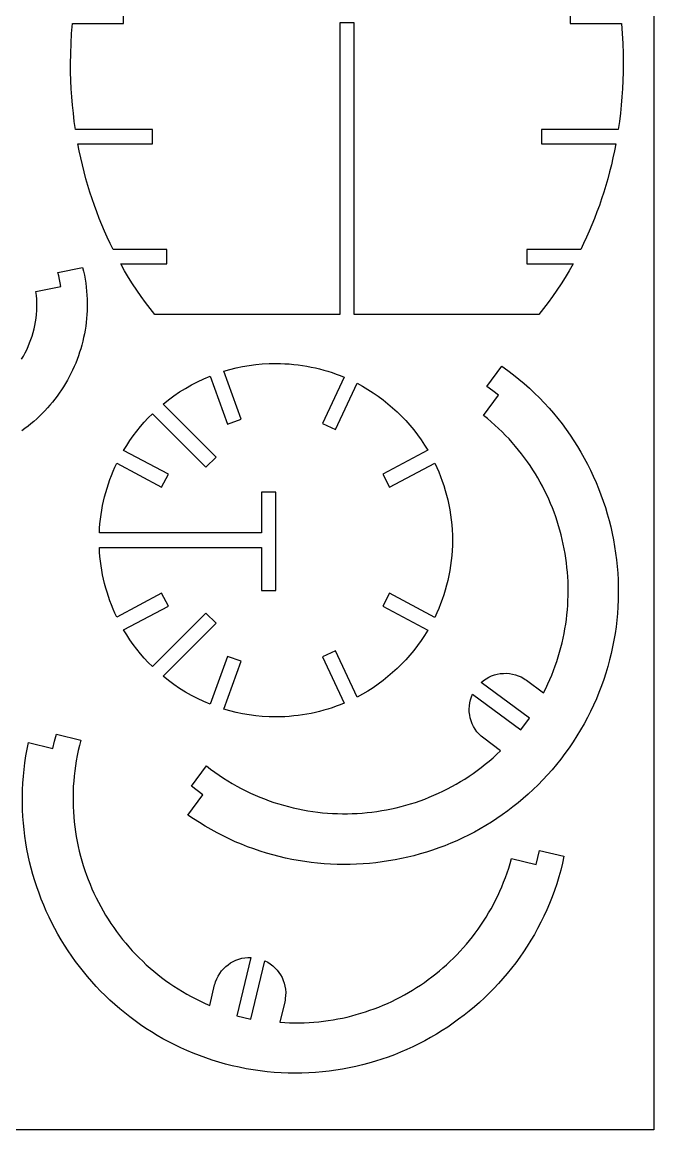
# Model space of a CAD drawing. Extents: x -3005 to 3005, y -2434 to 2434.
# Drawn here: x 1424 to 3005, y -2434 to 336 of the extents above; entities that cross this region are included whole.
import ezdxf

# ---------------------------------------------------------------- set-up
doc = ezdxf.new("R2010")
doc.units = 0
doc.header["$MEASUREMENT"] = 0
doc.layers.get('0').update_dxf_attribs({"linetype": 'CONTINUOUS'})

msp = doc.modelspace()

# ---------------------------------------------------------------- linework, layer by layer
for p, q in [((3004.9, 2434), (3004.9, -2434)), ((1677.8, 332.5), (1677.8, 368.6)), ((2795.5, 368.6), (2795.5, 332.5)), ((1547.7, 307.8), (1549.7, 332.5)), ((1549.7, 332.5), (1677.8, 332.5)), ((2218.6, 334.6), (2218.6, -394.7)), ((2254.7, 334.6), (2218.6, 334.6)), ((2254.7, -394.7), (2254.7, 334.6)), ((2795.5, 332.5), (2923.6, 332.5)), ((2923.6, 332.5), (2925.5, 307.8)), ((1546.3, 282.8), (1547.7, 307.8)), ((2925.5, 307.8), (2927, 282.8)), ((1545.4, 257.6), (1546.3, 282.8)), ((2927, 282.8), (2927.8, 257.6)), ((1545.1, 232.3), (1545.4, 257.6)), ((2927.8, 257.6), (2928.1, 232.3)), ((1545.3, 211.3), (1545.1, 232.3)), ((2928.1, 232.3), (2927.9, 211.3)), ((1545.9, 190.4), (1545.3, 211.3)), ((2927.9, 211.3), (2927.3, 190.4)), ((1546.9, 169.7), (1545.9, 190.4)), ((1548.2, 149.1), (1546.9, 169.7)), ((2926.4, 169.7), (2925, 149.1)), ((2927.3, 190.4), (2926.4, 169.7)), ((1550, 128.6), (1548.2, 149.1)), ((2925, 149.1), (2923.3, 128.6)), ((1552.1, 108.3), (1550, 128.6)), ((2923.3, 128.6), (2921.2, 108.3)), ((1554.5, 88.1), (1552.1, 108.3)), ((1557.4, 68.1), (1554.5, 88.1)), ((2918.7, 88.1), (2915.9, 68.1)), ((2921.2, 108.3), (2918.7, 88.1)), ((1749.9, 68.1), (1557.4, 68.1)), ((1749.9, 32), (1749.9, 68.1)), ((2723.4, 68.1), (2723.4, 32)), ((2915.9, 68.1), (2723.4, 68.1)), ((1563.5, 32), (1749.9, 32)), ((1566.9, 14.3), (1563.5, 32)), ((2723.4, 32), (2909.8, 32)), ((2909.8, 32), (2906.3, 14.3)), ((1570.7, -3.4), (1566.9, 14.3)), ((2906.3, 14.3), (2902.6, -3.4)), ((1574.7, -20.8), (1570.7, -3.4)), ((1579, -38.1), (1574.7, -20.8)), ((2898.5, -20.8), (2894.2, -38.1)), ((2902.6, -3.4), (2898.5, -20.8)), ((1583.6, -55.3), (1579, -38.1)), ((1588.5, -72.3), (1583.6, -55.3)), ((2889.6, -55.3), (2884.8, -72.3)), ((2894.2, -38.1), (2889.6, -55.3)), ((1593.6, -89.1), (1588.5, -72.3)), ((2884.8, -72.3), (2879.6, -89.1)), ((1599, -105.8), (1593.6, -89.1)), ((1604.7, -122.2), (1599, -105.8)), ((2874.2, -105.8), (2868.5, -122.2)), ((2879.6, -89.1), (2874.2, -105.8)), ((1610.6, -138.5), (1604.7, -122.2)), ((2868.5, -122.2), (2862.6, -138.5)), ((1616.8, -154.7), (1610.6, -138.5)), ((1623.2, -170.6), (1616.8, -154.7)), ((2856.4, -154.7), (2850, -170.6)), ((2862.6, -138.5), (2856.4, -154.7)), ((1629.9, -186.4), (1623.2, -170.6)), ((1636.8, -201.9), (1629.9, -186.4)), ((2843.3, -186.4), (2836.4, -201.9)), ((2850, -170.6), (2843.3, -186.4)), ((1644, -217.3), (1636.8, -201.9)), ((1651.4, -232.4), (1644, -217.3)), ((2829.2, -217.3), (2821.8, -232.4)), ((2836.4, -201.9), (2829.2, -217.3)), ((1785.9, -232.4), (1651.4, -232.4)), ((1785.9, -268.5), (1785.9, -232.4)), ((2687.3, -232.4), (2687.3, -268.5)), ((2821.8, -232.4), (2687.3, -232.4)), ((1513.3, -289.6), (1575.2, -277)), ((1575.2, -277), (1577.5, -286.9)), ((1670.5, -268.5), (1785.9, -268.5)), ((1680.1, -285.4), (1670.5, -268.5)), ((2687.3, -268.5), (2802.8, -268.5)), ((2802.8, -268.5), (2793.1, -285.4)), ((1515.4, -298.4), (1513.3, -289.6)), ((1517.4, -307.2), (1515.4, -298.4)), ((1577.5, -286.9), (1579.6, -296.8)), ((1579.6, -296.8), (1581.4, -306.7)), ((1690.1, -302), (1680.1, -285.4)), ((1700.3, -318.2), (1690.1, -302)), ((2783.2, -302), (2772.9, -318.2)), ((2793.1, -285.4), (2783.2, -302)), ((1458.5, -337.5), (1520.5, -324.9)), ((1519, -316), (1517.4, -307.2)), ((1520.5, -324.9), (1519, -316)), ((1581.4, -306.7), (1583, -316.7)), ((1583, -316.7), (1584.3, -326.6)), ((1584.3, -326.6), (1585.3, -336.4)), ((1710.9, -334.2), (1700.3, -318.2)), ((2772.9, -318.2), (2762.3, -334.2)), ((1459.6, -347.1), (1458.5, -337.5)), ((1460.3, -356.7), (1459.6, -347.1)), ((1460.7, -366.2), (1460.3, -356.7)), ((1585.3, -336.4), (1586, -346.3)), ((1586, -346.3), (1586.5, -356.2)), ((1586.5, -356.2), (1586.8, -366)), ((1721.8, -349.8), (1710.9, -334.2)), ((1732.9, -365.1), (1721.8, -349.8)), ((2751.5, -349.8), (2740.3, -365.1)), ((2762.3, -334.2), (2751.5, -349.8)), ((1459.7, -394.5), (1460.4, -385.1)), ((1460.4, -385.1), (1460.7, -375.7)), ((1460.7, -375.7), (1460.7, -366.2)), ((1586.5, -385.5), (1586, -395.3)), ((1586.8, -375.8), (1586.5, -385.5)), ((1586.8, -366), (1586.8, -375.8)), ((1744.3, -380.1), (1732.9, -365.1)), ((1756, -394.7), (1744.3, -380.1)), ((2728.9, -380.1), (2717.2, -394.7)), ((2740.3, -365.1), (2728.9, -380.1)), ((1455.7, -422.1), (1457.4, -412.9)), ((1457.4, -412.9), (1458.7, -403.7)), ((1458.7, -403.7), (1459.7, -394.5)), ((1584.2, -414.6), (1583, -424.2)), ((1585.2, -404.9), (1584.2, -414.6)), ((1586, -395.3), (1585.2, -404.9)), ((2218.6, -394.7), (1756, -394.7)), ((2717.2, -394.7), (2254.7, -394.7)), ((1448.8, -448.8), (1451.4, -440)), ((1451.4, -440), (1453.7, -431.1)), ((1453.7, -431.1), (1455.7, -422.1)), ((1579.8, -443.2), (1577.8, -452.6)), ((1581.5, -433.7), (1579.8, -443.2)), ((1583, -424.2), (1581.5, -433.7)), ((1439.2, -474.6), (1442.7, -466.1)), ((1442.7, -466.1), (1445.9, -457.5)), ((1445.9, -457.5), (1448.8, -448.8)), ((1575.7, -461.9), (1573.3, -471.2)), ((1577.8, -452.6), (1575.7, -461.9)), ((1426.9, -499), (1431.3, -491)), ((1431.3, -491), (1435.4, -482.9)), ((1435.4, -482.9), (1439.2, -474.6)), ((1564.7, -498.5), (1561.4, -507.5)), ((1567.8, -489.5), (1564.7, -498.5)), ((1570.6, -480.4), (1567.8, -489.5)), ((1573.3, -471.2), (1570.6, -480.4)), ((1422.2, -506.9), (1426.9, -499)), ((1554.1, -525.1), (1550.2, -533.8)), ((1557.9, -516.4), (1554.1, -525.1)), ((1561.4, -507.5), (1557.9, -516.4)), ((1959.7, -528.5), (1975.7, -525.1)), ((1975.7, -525.1), (1992, -522.3)), ((1992, -522.3), (2008.4, -520.2)), ((2008.4, -520.2), (2025, -518.6)), ((2025, -518.6), (2041.8, -517.6)), ((2041.8, -517.6), (2058.8, -517.3)), ((2058.8, -517.3), (2070.1, -517.5)), ((2070.1, -517.5), (2081.3, -517.9)), ((2081.3, -517.9), (2092.5, -518.6)), ((2092.5, -518.6), (2103.6, -519.6)), ((2103.6, -519.6), (2114.6, -520.8)), ((2114.6, -520.8), (2125.6, -522.3)), ((2125.6, -522.3), (2136.4, -524.1)), ((2136.4, -524.1), (2147.2, -526.2)), ((2147.2, -526.2), (2157.8, -528.5)), ((2587, -574.9), (2624.6, -524.1)), ((2624.6, -524.1), (2639.1, -534.6)), ((1541.7, -550.8), (1537.1, -559.2)), ((1546, -542.4), (1541.7, -550.8)), ((1550.2, -533.8), (1546, -542.4)), ((1878.4, -555.7), (1894.3, -549)), ((1894.3, -549), (1937.9, -668.8)), ((1928.3, -536.9), (1943.9, -532.4)), ((1971.8, -656.4), (1928.3, -536.9)), ((1943.9, -532.4), (1959.7, -528.5)), ((2157.8, -528.5), (2168.4, -531)), ((2168.4, -531), (2178.9, -533.8)), ((2229.6, -551.6), (2175.5, -667.5)), ((2178.9, -533.8), (2189.2, -536.9)), ((2189.2, -536.9), (2199.5, -540.2)), ((2199.5, -540.2), (2209.6, -543.7)), ((2209.6, -543.7), (2219.7, -547.5)), ((2219.7, -547.5), (2229.6, -551.6)), ((2639.1, -534.6), (2653.3, -545.4)), ((2653.3, -545.4), (2667.1, -556.4)), ((1527.4, -575.5), (1522.3, -583.5)), ((1532.4, -567.4), (1527.4, -575.5)), ((1537.1, -559.2), (1532.4, -567.4)), ((1818, -588.6), (1832.6, -579.6)), ((1832.6, -579.6), (1847.5, -571)), ((1847.5, -571), (1862.7, -563.1)), ((1862.7, -563.1), (1878.4, -555.7)), ((2208.2, -682.7), (2262.2, -566.9)), ((2262.2, -566.9), (2275.9, -574.3)), ((2275.9, -574.3), (2289.2, -582.1)), ((2601.7, -585.4), (2587, -574.9)), ((2667.1, -556.4), (2680.6, -567.8)), ((2680.6, -567.8), (2693.7, -579.5)), ((2693.7, -579.5), (2706.4, -591.5)), ((1505.6, -606.7), (1499.7, -614.2)), ((1511.4, -599.1), (1505.6, -606.7)), ((1516.9, -591.4), (1511.4, -599.1)), ((1522.3, -583.5), (1516.9, -591.4)), ((1776.7, -619), (1790.1, -608.4)), ((1790.1, -608.4), (1803.8, -598.2)), ((1803.8, -598.2), (1818, -588.6)), ((2289.2, -582.1), (2302.3, -590.4)), ((2302.3, -590.4), (2315, -599.2)), ((2315, -599.2), (2327.4, -608.4)), ((2327.4, -608.4), (2339.5, -618)), ((2578.5, -647.1), (2616, -596.3)), ((2616, -596.3), (2601.7, -585.4)), ((2706.4, -591.5), (2718.8, -603.7)), ((2718.8, -603.7), (2730.8, -616.2)), ((1480.9, -635.7), (1474.3, -642.5)), ((1487.4, -628.7), (1480.9, -635.7)), ((1493.6, -621.5), (1487.4, -628.7)), ((1499.7, -614.2), (1493.6, -621.5)), ((1909.2, -751.5), (1776.7, -619)), ((2339.5, -618), (2351.2, -628)), ((2351.2, -628), (2362.6, -638.3)), ((2730.8, -616.2), (2742.5, -629)), ((2742.5, -629), (2753.8, -642)), ((1453.4, -662.2), (1446, -668.4)), ((1460.5, -655.8), (1453.4, -662.2)), ((1467.5, -649.2), (1460.5, -655.8)), ((1474.3, -642.5), (1467.5, -649.2)), ((1720.1, -675.3), (1729.7, -664.3)), ((1729.7, -664.3), (1739.6, -653.6)), ((1739.6, -653.6), (1749.9, -643.2)), ((1749.9, -643.2), (1883.7, -777)), ((1937.9, -668.8), (1971.8, -656.4)), ((2362.6, -638.3), (2373.6, -649.1)), ((2373.6, -649.1), (2384.2, -660.3)), ((2384.2, -660.3), (2394.4, -671.8)), ((2588.3, -655), (2578.5, -647.1)), ((2597.9, -663.1), (2588.3, -655)), ((2607.2, -671.4), (2597.9, -663.1)), ((2753.8, -642), (2764.7, -655.3)), ((2764.7, -655.3), (2775.3, -668.7)), ((1430.9, -680.2), (1423.1, -685.9)), ((1438.6, -674.4), (1430.9, -680.2)), ((1446, -668.4), (1438.6, -674.4)), ((1702.1, -698.3), (1710.9, -686.7)), ((1710.9, -686.7), (1720.1, -675.3)), ((2175.5, -667.5), (2208.2, -682.7)), ((2394.4, -671.8), (2404.2, -683.7)), ((2404.2, -683.7), (2413.7, -695.9)), ((2616.4, -679.9), (2607.2, -671.4)), ((2625.3, -688.5), (2616.4, -679.9)), ((2634, -697.3), (2625.3, -688.5)), ((2775.3, -668.7), (2785.4, -682.5)), ((2785.4, -682.5), (2795.3, -696.4)), ((1685.6, -722.5), (1693.6, -710.3)), ((1693.6, -710.3), (1702.1, -698.3)), ((2413.7, -695.9), (2422.7, -708.5)), ((2422.7, -708.5), (2431.2, -721.3)), ((2642.4, -706.2), (2634, -697.3)), ((2650.7, -715.3), (2642.4, -706.2)), ((2658.7, -724.6), (2650.7, -715.3)), ((2795.3, -696.4), (2804.7, -710.5)), ((2804.7, -710.5), (2813.8, -724.9)), ((1677.9, -735), (1685.6, -722.5)), ((1789.9, -794.6), (1677.9, -735)), ((2439.3, -734.5), (2326.4, -794.6)), ((2431.2, -721.3), (2439.3, -734.5)), ((2666.5, -734), (2658.7, -724.6)), ((2674, -743.5), (2666.5, -734)), ((2681.3, -753.2), (2674, -743.5)), ((2813.8, -724.9), (2822.5, -739.4)), ((2822.5, -739.4), (2830.8, -754.2)), ((1656.1, -776.8), (1660.8, -766.8)), ((1660.8, -766.8), (1773, -826.4)), ((1883.7, -777), (1909.2, -751.5)), ((2343.3, -826.4), (2456.4, -766.3)), ((2456.4, -766.3), (2461.6, -777.3)), ((2688.4, -763), (2681.3, -753.2)), ((2695.3, -772.9), (2688.4, -763)), ((2701.9, -783), (2695.3, -772.9)), ((2830.8, -754.2), (2838.7, -769.1)), ((2838.7, -769.1), (2846.3, -784.1)), ((1643.5, -807.7), (1647.5, -797.3)), ((1647.5, -797.3), (1651.7, -787)), ((1651.7, -787), (1656.1, -776.8)), ((1773, -826.4), (1789.9, -794.6)), ((2326.4, -794.6), (2343.3, -826.4)), ((2461.6, -777.3), (2466.5, -788.5)), ((2466.5, -788.5), (2471.1, -799.8)), ((2471.1, -799.8), (2475.3, -811.3)), ((2708.3, -793.2), (2701.9, -783)), ((2714.4, -803.5), (2708.3, -793.2)), ((2846.3, -784.1), (2853.4, -799.4)), ((2853.4, -799.4), (2860.2, -814.8)), ((1633.2, -839.7), (1636.4, -828.9)), ((1636.4, -828.9), (1639.8, -818.2)), ((1639.8, -818.2), (1643.5, -807.7)), ((2475.3, -811.3), (2479.3, -822.9)), ((2479.3, -822.9), (2482.9, -834.7)), ((2720.3, -813.9), (2714.4, -803.5)), ((2726, -824.4), (2720.3, -813.9)), ((2731.5, -835), (2726, -824.4)), ((2860.2, -814.8), (2866.6, -830.3)), ((2866.6, -830.3), (2872.6, -846)), ((1627.7, -861.6), (1630.3, -850.6)), ((1630.3, -850.6), (1633.2, -839.7)), ((2058.8, -838.9), (2022.7, -838.9)), ((2022.7, -838.9), (2022.7, -941.3)), ((2058.8, -1085.3), (2058.8, -838.9)), ((2482.9, -834.7), (2486.2, -846.6)), ((2486.2, -846.6), (2489.2, -858.7)), ((2489.2, -858.7), (2491.9, -870.9)), ((2736.7, -845.7), (2731.5, -835)), ((2741.7, -856.6), (2736.7, -845.7)), ((2746.4, -867.5), (2741.7, -856.6)), ((2872.6, -846), (2878.3, -861.8)), ((1621.4, -895.2), (1623.2, -883.9)), ((1623.2, -883.9), (1625.3, -872.7)), ((1625.3, -872.7), (1627.7, -861.6)), ((2491.9, -870.9), (2494.2, -883.2)), ((2494.2, -883.2), (2496.2, -895.6)), ((2750.9, -878.5), (2746.4, -867.5)), ((2755.2, -889.5), (2750.9, -878.5)), ((2878.3, -861.8), (2883.5, -877.7)), ((2883.5, -877.7), (2888.4, -893.7)), ((1618.7, -918.1), (1619.9, -906.6)), ((1619.9, -906.6), (1621.4, -895.2)), ((2496.2, -895.6), (2497.8, -908.1)), ((2497.8, -908.1), (2499.1, -920.8)), ((2759.2, -900.7), (2755.2, -889.5)), ((2763, -911.9), (2759.2, -900.7)), ((2766.5, -923.2), (2763, -911.9)), ((2888.4, -893.7), (2892.9, -909.9)), ((2892.9, -909.9), (2896.9, -926.1)), ((1617.2, -941.3), (1617.8, -929.6)), ((2022.7, -941.3), (1617.2, -941.3)), ((1617.8, -929.6), (1618.7, -918.1)), ((2499.1, -920.8), (2500, -933.5)), ((2500, -933.5), (2500.6, -946.4)), ((2769.8, -934.6), (2766.5, -923.2)), ((2772.9, -946), (2769.8, -934.6)), ((2896.9, -926.1), (2900.6, -942.4)), ((2500.6, -946.4), (2500.8, -959.3)), ((2500.8, -959.3), (2500.6, -972.2)), ((2775.7, -957.5), (2772.9, -946)), ((2778.3, -969), (2775.7, -957.5)), ((2780.6, -980.6), (2778.3, -969)), ((2900.6, -942.4), (2903.9, -958.8)), ((2903.9, -958.8), (2906.8, -975.3)), ((1617.8, -989), (1617.2, -977.3)), ((1617.2, -977.3), (2022.7, -977.3)), ((1618.7, -1000.5), (1617.8, -989)), ((2022.7, -977.3), (2022.7, -1085.3)), ((2500, -985.1), (2499.1, -997.8)), ((2500.6, -972.2), (2500, -985.1)), ((2782.7, -992.2), (2780.6, -980.6)), ((2784.6, -1003.9), (2782.7, -992.2)), ((2906.8, -975.3), (2909.3, -991.9)), ((2909.3, -991.9), (2911.4, -1008.5)), ((1619.9, -1012), (1618.7, -1000.5)), ((1621.4, -1023.4), (1619.9, -1012)), ((1623.2, -1034.7), (1621.4, -1023.4)), ((2496.2, -1023), (2494.2, -1035.4)), ((2497.8, -1010.5), (2496.2, -1023)), ((2499.1, -997.8), (2497.8, -1010.5)), ((2786.2, -1015.6), (2784.6, -1003.9)), ((2787.5, -1027.3), (2786.2, -1015.6)), ((2911.4, -1008.5), (2913.1, -1025.1)), ((1625.3, -1045.9), (1623.2, -1034.7)), ((1627.7, -1057), (1625.3, -1045.9)), ((2491.9, -1047.7), (2489.2, -1059.9)), ((2494.2, -1035.4), (2491.9, -1047.7)), ((2788.6, -1039.1), (2787.5, -1027.3)), ((2789.5, -1050.9), (2788.6, -1039.1)), ((2790.1, -1062.7), (2789.5, -1050.9)), ((2913.1, -1025.1), (2914.4, -1041.8)), ((2914.4, -1041.8), (2915.3, -1058.5)), ((1630.3, -1068), (1627.7, -1057)), ((1633.2, -1078.9), (1630.3, -1068)), ((1636.4, -1089.7), (1633.2, -1078.9)), ((2486.2, -1072), (2482.9, -1083.9)), ((2489.2, -1059.9), (2486.2, -1072)), ((2790.5, -1074.5), (2790.1, -1062.7)), ((2790.6, -1086.4), (2790.5, -1074.5)), ((2915.3, -1058.5), (2915.8, -1075.3)), ((2915.8, -1075.3), (2915.9, -1092)), ((1639.8, -1100.4), (1636.4, -1089.7)), ((1643.5, -1110.9), (1639.8, -1100.4)), ((1773, -1092.2), (1660.8, -1151.8)), ((1789.9, -1124), (1773, -1092.2)), ((2022.7, -1085.3), (2058.8, -1085.3)), ((2343.3, -1092.2), (2326.4, -1124)), ((2456.4, -1152.3), (2343.3, -1092.2)), ((2475.3, -1107.3), (2471.1, -1118.8)), ((2479.3, -1095.7), (2475.3, -1107.3)), ((2482.9, -1083.9), (2479.3, -1095.7)), ((2790, -1110), (2790.4, -1098.2)), ((2790.4, -1098.2), (2790.6, -1086.4)), ((2915.9, -1092), (2915.5, -1108.8)), ((1647.5, -1121.3), (1643.5, -1110.9)), ((1651.7, -1131.6), (1647.5, -1121.3)), ((1656.1, -1141.8), (1651.7, -1131.6)), ((1677.9, -1183.6), (1789.9, -1124)), ((2326.4, -1124), (2439.3, -1184.1)), ((2466.5, -1130.1), (2461.6, -1141.3)), ((2471.1, -1118.8), (2466.5, -1130.1)), ((2787.4, -1145.6), (2788.5, -1133.7)), ((2788.5, -1133.7), (2789.4, -1121.9)), ((2789.4, -1121.9), (2790, -1110)), ((2914.8, -1125.6), (2913.7, -1142.3)), ((2915.5, -1108.8), (2914.8, -1125.6)), ((1660.8, -1151.8), (1656.1, -1141.8)), ((1883.7, -1141.6), (1749.9, -1275.4)), ((1909.2, -1167.1), (1883.7, -1141.6)), ((2461.6, -1141.3), (2456.4, -1152.3)), ((2784.3, -1169.2), (2786, -1157.4)), ((2786, -1157.4), (2787.4, -1145.6)), ((2912.1, -1159.1), (2910.2, -1175.8)), ((2913.7, -1142.3), (2912.1, -1159.1)), ((1685.6, -1196.1), (1677.9, -1183.6)), ((1776.7, -1299.6), (1909.2, -1167.1)), ((2439.3, -1184.1), (2431.2, -1197.3)), ((2780.3, -1192.7), (2782.4, -1180.9)), ((2782.4, -1180.9), (2784.3, -1169.2)), ((2910.2, -1175.8), (2907.8, -1192.5)), ((1693.6, -1208.3), (1685.6, -1196.1)), ((1702.1, -1220.3), (1693.6, -1208.3)), ((2422.7, -1210.1), (2413.7, -1222.7)), ((2431.2, -1197.3), (2422.7, -1210.1)), ((2772.3, -1227.7), (2775.2, -1216.1)), ((2775.2, -1216.1), (2777.9, -1204.4)), ((2777.9, -1204.4), (2780.3, -1192.7)), ((2905, -1209.2), (2901.8, -1225.8)), ((2907.8, -1192.5), (2905, -1209.2)), ((1710.9, -1231.9), (1702.1, -1220.3)), ((1720.2, -1243.3), (1710.9, -1231.9)), ((1729.7, -1254.3), (1720.2, -1243.3)), ((2208.2, -1235.8), (2175.5, -1251.1)), ((2262.2, -1351.7), (2208.2, -1235.8)), ((2404.2, -1234.9), (2394.4, -1246.8)), ((2413.7, -1222.7), (2404.2, -1234.9)), ((2765.6, -1250.9), (2769.1, -1239.3)), ((2769.1, -1239.3), (2772.3, -1227.7)), ((2898.2, -1242.3), (2894.2, -1258.8)), ((2901.8, -1225.8), (2898.2, -1242.3)), ((1739.6, -1265), (1729.7, -1254.3)), ((1749.9, -1275.4), (1739.6, -1265)), ((1937.9, -1249.8), (1894.3, -1369.6)), ((1928.3, -1381.7), (1971.8, -1262.2)), ((1971.8, -1262.2), (1937.9, -1249.8)), ((2175.5, -1251.1), (2229.6, -1367)), ((2373.6, -1269.5), (2362.6, -1280.2)), ((2384.2, -1258.3), (2373.6, -1269.5)), ((2394.4, -1246.8), (2384.2, -1258.3)), ((2753.8, -1285.2), (2758, -1273.8)), ((2758, -1273.8), (2761.9, -1262.4)), ((2761.9, -1262.4), (2765.6, -1250.9)), ((2894.2, -1258.8), (2889.7, -1275.2)), ((1790.1, -1310.2), (1776.7, -1299.6)), ((2339.5, -1300.6), (2327.4, -1310.2)), ((2351.2, -1290.6), (2339.5, -1300.6)), ((2362.6, -1280.2), (2351.2, -1290.6)), ((2591.7, -1302.1), (2598.7, -1298.9)), ((2598.7, -1298.9), (2605.8, -1296.4)), ((2605.8, -1296.4), (2613.1, -1294.4)), ((2613.1, -1294.4), (2620.6, -1293)), ((2620.6, -1293), (2628.2, -1292.3)), ((2628.2, -1292.3), (2635.8, -1292.2)), ((2635.8, -1292.2), (2643.4, -1292.8)), ((2643.4, -1292.8), (2650.9, -1294)), ((2650.9, -1294), (2658.4, -1295.8)), ((2658.4, -1295.8), (2665.7, -1298.3)), ((2665.7, -1298.3), (2672.9, -1301.4)), ((2672.9, -1301.4), (2679.8, -1305.3)), ((2744.5, -1307.7), (2749.3, -1296.5)), ((2749.3, -1296.5), (2753.8, -1285.2)), ((2884.8, -1291.6), (2879.5, -1307.8)), ((2889.7, -1275.2), (2884.8, -1291.6)), ((1803.9, -1320.3), (1790.1, -1310.2)), ((1818, -1330), (1803.9, -1320.3)), ((2302.3, -1328.2), (2289.2, -1336.5)), ((2315, -1319.4), (2302.3, -1328.2)), ((2327.4, -1310.2), (2315, -1319.4)), ((2572.6, -1315.2), (2578.7, -1310.3)), ((2693.4, -1404.6), (2572.6, -1315.2)), ((2578.7, -1310.3), (2585, -1305.9)), ((2585, -1305.9), (2591.7, -1302.1)), ((2679.8, -1305.3), (2683.2, -1307.4)), ((2683.2, -1307.4), (2686.5, -1309.8)), ((2686.5, -1309.8), (2728.7, -1341)), ((2734.3, -1330), (2739.5, -1318.9)), ((2739.5, -1318.9), (2744.5, -1307.7)), ((2873.8, -1323.9), (2867.6, -1340)), ((2879.5, -1307.8), (2873.8, -1323.9)), ((1832.6, -1339), (1818, -1330)), ((1847.5, -1347.5), (1832.6, -1339)), ((1862.7, -1355.5), (1847.5, -1347.5)), ((1878.4, -1362.9), (1862.7, -1355.5)), ((2275.9, -1344.3), (2262.2, -1351.7)), ((2289.2, -1336.5), (2275.9, -1344.3)), ((2545.9, -1358.8), (2548.2, -1351.4)), ((2548.2, -1351.4), (2551.2, -1344.2)), ((2551.2, -1344.2), (2672, -1433.6)), ((2728.7, -1341), (2734.3, -1330)), ((2861.1, -1355.9), (2854, -1371.7)), ((2867.6, -1340), (2861.1, -1355.9)), ((1894.3, -1369.6), (1878.4, -1362.9)), ((1943.9, -1386.2), (1928.3, -1381.7)), ((2178.9, -1384.8), (2168.4, -1387.6)), ((2189.2, -1381.7), (2178.9, -1384.8)), ((2199.5, -1378.4), (2189.2, -1381.7)), ((2209.6, -1374.8), (2199.5, -1378.4)), ((2219.7, -1371.1), (2209.6, -1374.8)), ((2229.6, -1367), (2219.7, -1371.1)), ((2542.8, -1381.5), (2543.2, -1373.9)), ((2543.1, -1389), (2542.8, -1381.5)), ((2543.2, -1373.9), (2544.2, -1366.3)), ((2544.2, -1366.3), (2545.9, -1358.8)), ((2854, -1371.7), (2846.6, -1387.4)), ((1959.7, -1390.1), (1943.9, -1386.2)), ((1975.7, -1393.5), (1959.7, -1390.1)), ((1992, -1396.3), (1975.7, -1393.5)), ((2008.4, -1398.4), (1992, -1396.3)), ((2025, -1400), (2008.4, -1398.4)), ((2041.8, -1401), (2025, -1400)), ((2058.8, -1401.3), (2041.8, -1401)), ((2070.1, -1401.1), (2058.8, -1401.3)), ((2081.3, -1400.7), (2070.1, -1401.1)), ((2092.5, -1400), (2081.3, -1400.7)), ((2103.6, -1399), (2092.5, -1400)), ((2114.6, -1397.8), (2103.6, -1399)), ((2125.6, -1396.3), (2114.6, -1397.8)), ((2136.4, -1394.5), (2125.6, -1396.3)), ((2147.2, -1392.4), (2136.4, -1394.5)), ((2157.8, -1390.1), (2147.2, -1392.4)), ((2168.4, -1387.6), (2157.8, -1390.1)), ((2544, -1396.6), (2543.1, -1389)), ((2545.5, -1404), (2544, -1396.6)), ((2547.7, -1411.3), (2545.5, -1404)), ((2550.4, -1418.4), (2547.7, -1411.3)), ((2672, -1433.6), (2693.4, -1404.6)), ((2838.7, -1402.9), (2830.4, -1418.3)), ((2846.6, -1387.4), (2838.7, -1402.9)), ((2553.7, -1425.3), (2550.4, -1418.4)), ((2557.7, -1431.9), (2553.7, -1425.3)), ((2562.2, -1438.2), (2557.7, -1431.9)), ((2567.3, -1444.1), (2562.2, -1438.2)), ((2821.7, -1433.6), (2812.5, -1448.7)), ((2830.4, -1418.3), (2821.7, -1433.6)), ((1436.3, -1482.1), (1439.7, -1465.1)), ((1439.7, -1465.1), (1501.1, -1479.9)), ((1501.1, -1479.9), (1505.1, -1462.3)), ((1505.1, -1462.3), (1509.5, -1444.8)), ((1509.5, -1444.8), (1570.9, -1459.5)), ((1570.9, -1459.5), (1567.6, -1472.4)), ((2573, -1449.6), (2567.3, -1444.1)), ((2576.1, -1452.2), (2573, -1449.6)), ((2579.3, -1454.7), (2576.1, -1452.2)), ((2621.4, -1485.9), (2579.3, -1454.7)), ((2802.9, -1463.6), (2792.9, -1478.3)), ((2812.5, -1448.7), (2802.9, -1463.6)), ((1433.4, -1499), (1436.3, -1482.1)), ((1564.5, -1485.2), (1561.8, -1498)), ((1567.6, -1472.4), (1564.5, -1485.2)), ((2602.6, -1503.4), (2612.1, -1494.8)), ((2612.1, -1494.8), (2621.4, -1485.9)), ((2782.4, -1492.9), (2771.9, -1506.7)), ((2792.9, -1478.3), (2782.4, -1492.9)), ((1428.8, -1532.9), (1430.8, -1516)), ((1430.8, -1516), (1433.4, -1499)), ((1559.4, -1510.8), (1557.3, -1523.7)), ((1561.8, -1498), (1559.4, -1510.8)), ((2573.1, -1527.7), (2583.1, -1519.8)), ((2583.1, -1519.8), (2592.9, -1511.7)), ((2592.9, -1511.7), (2602.6, -1503.4)), ((2761.1, -1520.3), (2750, -1533.4)), ((2771.9, -1506.7), (2761.1, -1520.3)), ((1425.9, -1566.6), (1427.1, -1549.8)), ((1427.1, -1549.8), (1428.8, -1532.9)), ((1554.1, -1549.3), (1552.9, -1562.1)), ((1555.6, -1536.5), (1554.1, -1549.3)), ((1557.3, -1523.7), (1555.6, -1536.5)), ((1847.4, -1574.4), (1884.9, -1523.7)), ((1884.9, -1523.7), (1895.4, -1531.8)), ((1895.4, -1531.8), (1906, -1539.6)), ((1906, -1539.6), (1916.8, -1547.1)), ((1916.8, -1547.1), (1927.7, -1554.3)), ((2531.7, -1556.6), (2542.3, -1549.8)), ((2542.3, -1549.8), (2552.7, -1542.7)), ((2552.7, -1542.7), (2563, -1535.3)), ((2563, -1535.3), (2573.1, -1527.7)), ((2738.7, -1546.3), (2727.1, -1558.8)), ((2750, -1533.4), (2738.7, -1546.3)), ((1425.1, -1583.5), (1425.9, -1566.6)), ((1552, -1574.9), (1551.5, -1587.6)), ((1552.9, -1562.1), (1552, -1574.9)), ((1861.7, -1585.4), (1847.4, -1574.4)), ((1927.7, -1554.3), (1938.7, -1561.2)), ((1938.7, -1561.2), (1949.8, -1567.9)), ((1949.8, -1567.9), (1961, -1574.2)), ((1961, -1574.2), (1972.3, -1580.3)), ((2488.2, -1581.4), (2499.3, -1575.6)), ((2499.3, -1575.6), (2510.2, -1569.5)), ((2510.2, -1569.5), (2521, -1563.2)), ((2521, -1563.2), (2531.7, -1556.6)), ((2715.2, -1570.9), (2703.1, -1582.7)), ((2727.1, -1558.8), (2715.2, -1570.9)), ((1424.7, -1600.2), (1425.1, -1583.5)), ((1424.7, -1616.9), (1424.7, -1600.2)), ((1551.5, -1587.6), (1551.2, -1600.4)), ((1551.2, -1600.4), (1551.2, -1613.1)), ((1838.8, -1646.6), (1876.4, -1595.9)), ((1876.4, -1595.9), (1861.7, -1585.4)), ((1972.3, -1580.3), (1983.7, -1586.1)), ((1983.7, -1586.1), (1995.2, -1591.6)), ((1995.2, -1591.6), (2006.8, -1596.9)), ((2006.8, -1596.9), (2018.5, -1601.8)), ((2018.5, -1601.8), (2030.3, -1606.5)), ((2030.3, -1606.5), (2042.1, -1610.9)), ((2419.7, -1610.9), (2431.4, -1606.7)), ((2431.4, -1606.7), (2442.9, -1602.1)), ((2442.9, -1602.1), (2454.4, -1597.3)), ((2454.4, -1597.3), (2465.8, -1592.3)), ((2465.8, -1592.3), (2477.1, -1587)), ((2477.1, -1587), (2488.2, -1581.4)), ((2678.2, -1605.2), (2665.3, -1616)), ((2690.7, -1594.1), (2678.2, -1605.2)), ((2703.1, -1582.7), (2690.7, -1594.1)), ((1425.1, -1633.6), (1424.7, -1616.9)), ((1425.9, -1650.2), (1425.1, -1633.6)), ((1551.2, -1613.1), (1551.5, -1625.7)), ((1551.5, -1625.7), (1552.1, -1638.3)), ((2042.1, -1610.9), (2054.1, -1615)), ((2054.1, -1615), (2066, -1618.8)), ((2066, -1618.8), (2078.1, -1622.4)), ((2078.1, -1622.4), (2090.2, -1625.6)), ((2090.2, -1625.6), (2102.3, -1628.6)), ((2102.3, -1628.6), (2114.5, -1631.3)), ((2114.5, -1631.3), (2126.7, -1633.8)), ((2126.7, -1633.8), (2139, -1635.9)), ((2324, -1635.7), (2336.1, -1633.5)), ((2336.1, -1633.5), (2348.3, -1631.1)), ((2348.3, -1631.1), (2360.3, -1628.4)), ((2360.3, -1628.4), (2372.3, -1625.4)), ((2372.3, -1625.4), (2384.3, -1622.2)), ((2384.3, -1622.2), (2396.2, -1618.7)), ((2396.2, -1618.7), (2408, -1615)), ((2408, -1615), (2419.7, -1610.9)), ((2652.3, -1626.4), (2639.1, -1636.4)), ((2665.3, -1616), (2652.3, -1626.4)), ((1427.2, -1666.7), (1425.9, -1650.2)), ((1552.1, -1638.3), (1553, -1650.9)), ((1553, -1650.9), (1554.1, -1663.4)), ((1853.1, -1656.4), (1838.8, -1646.6)), ((1867.5, -1665.7), (1853.1, -1656.4)), ((2139, -1635.9), (2151.3, -1637.8)), ((2151.3, -1637.8), (2163.6, -1639.4)), ((2163.6, -1639.4), (2176, -1640.8)), ((2176, -1640.8), (2188.3, -1641.8)), ((2188.3, -1641.8), (2200.7, -1642.6)), ((2200.7, -1642.6), (2213.1, -1643.1)), ((2213.1, -1643.1), (2225.5, -1643.4)), ((2225.5, -1643.4), (2237.8, -1643.4)), ((2237.8, -1643.4), (2250.2, -1643.1)), ((2250.2, -1643.1), (2262.6, -1642.5)), ((2262.6, -1642.5), (2274.9, -1641.7)), ((2274.9, -1641.7), (2287.2, -1640.6)), ((2287.2, -1640.6), (2299.5, -1639.2)), ((2299.5, -1639.2), (2311.8, -1637.6)), ((2311.8, -1637.6), (2324, -1635.7)), ((2612, -1655.4), (2598.2, -1664.4)), ((2625.6, -1646.1), (2612, -1655.4)), ((2639.1, -1636.4), (2625.6, -1646.1)), ((1428.8, -1683.2), (1427.2, -1666.7)), ((1430.8, -1699.5), (1428.8, -1683.2)), ((1554.1, -1663.4), (1555.6, -1675.9)), ((1555.6, -1675.9), (1557.3, -1688.3)), ((1557.3, -1688.3), (1559.3, -1700.7)), ((1882.2, -1674.7), (1867.5, -1665.7)), ((1896.9, -1683.2), (1882.2, -1674.7)), ((1911.8, -1691.3), (1896.9, -1683.2)), ((2555.7, -1689.2), (2541.2, -1696.7)), ((2570, -1681.3), (2555.7, -1689.2)), ((2584.2, -1673), (2570, -1681.3)), ((2598.2, -1664.4), (2584.2, -1673)), ((1433.2, -1715.8), (1430.8, -1699.5)), ((1436, -1732), (1433.2, -1715.8)), ((1559.3, -1700.7), (1561.5, -1712.9)), ((1561.5, -1712.9), (1564.1, -1725.1)), ((1926.8, -1699), (1911.8, -1691.3)), ((1942, -1706.4), (1926.8, -1699)), ((1957.3, -1713.3), (1942, -1706.4)), ((1972.7, -1719.8), (1957.3, -1713.3)), ((2496.7, -1717.2), (2481.7, -1723.3)), ((2511.7, -1710.8), (2496.7, -1717.2)), ((2526.5, -1703.9), (2511.7, -1710.8)), ((2541.2, -1696.7), (2526.5, -1703.9)), ((1439.2, -1748), (1436, -1732)), ((1564.1, -1725.1), (1566.9, -1737.3)), ((1566.9, -1737.3), (1569.9, -1749.3)), ((1988.2, -1725.9), (1972.7, -1719.8)), ((2003.8, -1731.6), (1988.2, -1725.9)), ((2019.5, -1737), (2003.8, -1731.6)), ((2035.2, -1741.9), (2019.5, -1737)), ((2051.1, -1746.4), (2035.2, -1741.9)), ((2420.2, -1744), (2404.6, -1748.3)), ((2435.7, -1739.4), (2420.2, -1744)), ((2451.1, -1734.4), (2435.7, -1739.4)), ((2466.5, -1729), (2451.1, -1734.4)), ((2481.7, -1723.3), (2466.5, -1729)), ((2714.7, -1752.7), (2718.6, -1735.1)), ((2718.6, -1735.1), (2780, -1749.8)), ((1442.7, -1764), (1439.2, -1748)), ((1446.7, -1779.8), (1442.7, -1764)), ((1569.9, -1749.3), (1573.3, -1761.3)), ((1573.3, -1761.3), (1576.9, -1773.2)), ((2067, -1750.6), (2051.1, -1746.4)), ((2083, -1754.3), (2067, -1750.6)), ((2099, -1757.7), (2083, -1754.3)), ((2115.1, -1760.6), (2099, -1757.7)), ((2131.2, -1763.2), (2115.1, -1760.6)), ((2147.4, -1765.4), (2131.2, -1763.2)), ((2163.5, -1767.2), (2147.4, -1765.4)), ((2179.7, -1768.6), (2163.5, -1767.2)), ((2196, -1769.6), (2179.7, -1768.6)), ((2212.2, -1770.2), (2196, -1769.6)), ((2228.4, -1770.5), (2212.2, -1770.2)), ((2244.6, -1770.4), (2228.4, -1770.5)), ((2260.8, -1769.9), (2244.6, -1770.4)), ((2277, -1769), (2260.8, -1769.9)), ((2293.1, -1767.7), (2277, -1769)), ((2309.2, -1766.1), (2293.1, -1767.7)), ((2325.2, -1764), (2309.2, -1766.1)), ((2341.2, -1761.6), (2325.2, -1764)), ((2357.2, -1758.9), (2341.2, -1761.6)), ((2373, -1755.7), (2357.2, -1758.9)), ((2388.8, -1752.2), (2373, -1755.7)), ((2404.6, -1748.3), (2388.8, -1752.2)), ((2641.6, -1779.5), (2645.4, -1767.5)), ((2645.4, -1767.5), (2648.8, -1755.4)), ((2648.8, -1755.4), (2710.2, -1770.1)), ((2710.2, -1770.1), (2714.7, -1752.7)), ((2776.1, -1767.3), (2771.7, -1784.6)), ((2780, -1749.8), (2776.1, -1767.3)), ((1451, -1795.5), (1446.7, -1779.8)), ((1455.7, -1811.1), (1451, -1795.5)), ((1576.9, -1773.2), (1580.7, -1785)), ((1580.7, -1785), (1584.8, -1796.7)), ((1584.8, -1796.7), (1589.2, -1808.3)), ((2633.4, -1803.1), (2637.7, -1791.4)), ((2637.7, -1791.4), (2641.6, -1779.5)), ((2771.7, -1784.6), (2766.9, -1801.6)), ((1460.7, -1826.6), (1455.7, -1811.1)), ((1466.1, -1841.9), (1460.7, -1826.6)), ((1589.2, -1808.3), (1593.8, -1819.8)), ((1593.8, -1819.8), (1598.6, -1831.2)), ((2619.4, -1837.4), (2624.3, -1826.1)), ((2624.3, -1826.1), (2629, -1814.7)), ((2629, -1814.7), (2633.4, -1803.1)), ((2761.7, -1818.5), (2756, -1835.1)), ((2766.9, -1801.6), (2761.7, -1818.5)), ((1471.8, -1857.1), (1466.1, -1841.9)), ((1598.6, -1831.2), (1603.7, -1842.4)), ((1603.7, -1842.4), (1609.1, -1853.6)), ((1609.1, -1853.6), (1614.7, -1864.6)), ((2608.8, -1859.5), (2614.2, -1848.6)), ((2614.2, -1848.6), (2619.4, -1837.4)), ((2750, -1851.5), (2743.6, -1867.7)), ((2756, -1835.1), (2750, -1851.5)), ((1477.9, -1872.1), (1471.8, -1857.1)), ((1484.4, -1887), (1477.9, -1872.1)), ((1614.7, -1864.6), (1620.5, -1875.5)), ((1620.5, -1875.5), (1626.6, -1886.3)), ((2591.3, -1891.6), (2597.4, -1881)), ((2597.4, -1881), (2603.2, -1870.4)), ((2603.2, -1870.4), (2608.8, -1859.5)), ((2736.8, -1883.6), (2729.6, -1899.4)), ((2743.6, -1867.7), (2736.8, -1883.6)), ((1491.2, -1901.7), (1484.4, -1887)), ((1498.3, -1916.2), (1491.2, -1901.7)), ((1626.6, -1886.3), (1632.9, -1896.9)), ((1632.9, -1896.9), (1639.4, -1907.4)), ((1639.4, -1907.4), (1646.1, -1917.8)), ((2578.6, -1912.1), (2585.1, -1901.9)), ((2585.1, -1901.9), (2591.3, -1891.6)), ((2729.6, -1899.4), (2722, -1914.8)), ((1505.8, -1930.6), (1498.3, -1916.2)), ((1513.6, -1944.8), (1505.8, -1930.6)), ((1646.1, -1917.8), (1653.1, -1928)), ((1653.1, -1928), (1660.3, -1938.1)), ((1660.3, -1938.1), (1667.7, -1948)), ((2558, -1941.7), (2565, -1932)), ((2565, -1932), (2571.9, -1922.1)), ((2571.9, -1922.1), (2578.6, -1912.1)), ((2714.1, -1930.1), (2705.8, -1945.1)), ((2722, -1914.8), (2714.1, -1930.1)), ((1521.7, -1958.8), (1513.6, -1944.8)), ((1530.2, -1972.5), (1521.7, -1958.8)), ((1667.7, -1948), (1675.4, -1957.7)), ((1675.4, -1957.7), (1683.2, -1967.3)), ((2535.6, -1969.7), (2543.2, -1960.5)), ((2543.2, -1960.5), (2550.7, -1951.2)), ((2550.7, -1951.2), (2558, -1941.7)), ((2697.1, -1959.8), (2688.1, -1974.3)), ((2705.8, -1945.1), (2697.1, -1959.8)), ((1538.9, -1986.1), (1530.2, -1972.5)), ((1548, -1999.5), (1538.9, -1986.1)), ((1683.2, -1967.3), (1691.3, -1976.7)), ((1691.3, -1976.7), (1699.6, -1985.9)), ((1699.6, -1985.9), (1708, -1995)), ((2511.6, -1996.1), (2519.8, -1987.5)), ((2519.8, -1987.5), (2527.8, -1978.7)), ((2527.8, -1978.7), (2535.6, -1969.7)), ((2678.8, -1988.5), (2669.1, -2002.4)), ((2688.1, -1974.3), (2678.8, -1988.5)), ((1557.5, -2012.7), (1548, -1999.5)), ((1567.2, -2025.6), (1557.5, -2012.7)), ((1708, -1995), (1716.7, -2003.9)), ((1716.7, -2003.9), (1725.6, -2012.5)), ((1725.6, -2012.5), (1734.7, -2021)), ((1734.7, -2021), (1744, -2029.3)), ((1933.3, -2025.7), (1939.2, -2020.9)), ((1939.2, -2020.9), (1945.4, -2016.6)), ((1945.4, -2016.6), (1952, -2012.8)), ((1952, -2012.8), (1958.9, -2009.6)), ((1958.9, -2009.6), (1966, -2007)), ((1996.5, -2002.7), (1961.4, -2148.8)), ((1966, -2007), (1973.4, -2004.9)), ((1973.4, -2004.9), (1981, -2003.5)), ((1981, -2003.5), (1988.6, -2002.8)), ((1988.6, -2002.8), (1996.5, -2002.7)), ((1996.4, -2157.2), (2031.5, -2011.1)), ((2031.5, -2011.1), (2038.4, -2014.7)), ((2038.4, -2014.7), (2044.9, -2018.9)), ((2044.9, -2018.9), (2051, -2023.6)), ((2477.1, -2028.8), (2486, -2020.9)), ((2486, -2020.9), (2494.7, -2012.8)), ((2494.7, -2012.8), (2503.2, -2004.6)), ((2503.2, -2004.6), (2511.6, -1996.1)), ((2659.1, -2016.1), (2648.8, -2029.5)), ((2669.1, -2002.4), (2659.1, -2016.1)), ((1577.2, -2038.3), (1567.2, -2025.6)), ((1587.5, -2050.8), (1577.2, -2038.3)), ((1744, -2029.3), (1753.5, -2037.4)), ((1753.5, -2037.4), (1763.2, -2045.3)), ((1763.2, -2045.3), (1773, -2053)), ((1910.8, -2056.6), (1914.3, -2049.6)), ((1914.3, -2049.6), (1918.3, -2042.9)), ((1918.3, -2042.9), (1922.8, -2036.7)), ((1922.8, -2036.7), (1927.8, -2031)), ((1927.8, -2031), (1933.3, -2025.7)), ((2051, -2023.6), (2056.7, -2028.7)), ((2056.7, -2028.7), (2061.8, -2034.3)), ((2061.8, -2034.3), (2066.5, -2040.3)), ((2066.5, -2040.3), (2070.7, -2046.6)), ((2070.7, -2046.6), (2074.3, -2053.3)), ((2449.6, -2051.2), (2458.9, -2043.9)), ((2458.9, -2043.9), (2468.1, -2036.4)), ((2468.1, -2036.4), (2477.1, -2028.8)), ((2638.2, -2042.6), (2627.3, -2055.5)), ((2648.8, -2029.5), (2638.2, -2042.6)), ((1598.2, -2063.1), (1587.5, -2050.8)), ((1609.1, -2075.1), (1598.2, -2063.1)), ((1620.3, -2086.8), (1609.1, -2075.1)), ((1773, -2053), (1783.1, -2060.5)), ((1783.1, -2060.5), (1793.3, -2067.8)), ((1793.3, -2067.8), (1803.8, -2074.8)), ((1803.8, -2074.8), (1814.4, -2081.6)), ((1893.5, -2122.7), (1905.7, -2071.7)), ((1905.7, -2071.7), (1906.7, -2067.8)), ((1906.7, -2067.8), (1907.9, -2064)), ((1907.9, -2064), (1910.8, -2056.6)), ((2074.3, -2053.3), (2077.3, -2060.2)), ((2077.3, -2060.2), (2079.8, -2067.5)), ((2079.8, -2067.5), (2081.7, -2074.9)), ((2081.7, -2074.9), (2082.9, -2082.5)), ((2410.9, -2078.3), (2420.8, -2071.8)), ((2420.8, -2071.8), (2430.5, -2065.2)), ((2430.5, -2065.2), (2440.2, -2058.3)), ((2440.2, -2058.3), (2449.6, -2051.2)), ((2616.1, -2068), (2604.6, -2080.3)), ((2627.3, -2055.5), (2616.1, -2068)), ((1631.8, -2098.3), (1620.3, -2086.8)), ((1643.6, -2109.6), (1631.8, -2098.3)), ((1814.4, -2081.6), (1825.2, -2088.2)), ((1825.2, -2088.2), (1836.1, -2094.6)), ((1836.1, -2094.6), (1847.2, -2100.7)), ((1847.2, -2100.7), (1858.6, -2106.6)), ((2083.4, -2098), (2082.6, -2105.9)), ((2082.9, -2082.5), (2083.5, -2090.2)), ((2083.5, -2090.2), (2083.4, -2098)), ((2359.6, -2107.5), (2370.1, -2102.1)), ((2370.1, -2102.1), (2380.5, -2096.4)), ((2380.5, -2096.4), (2390.7, -2090.6)), ((2390.7, -2090.6), (2400.9, -2084.6)), ((2400.9, -2084.6), (2410.9, -2078.3)), ((2580.7, -2103.9), (2568.4, -2115.3)), ((2592.8, -2092.3), (2580.7, -2103.9)), ((2604.6, -2080.3), (2592.8, -2092.3)), ((1655.7, -2120.5), (1643.6, -2109.6)), ((1668, -2131.2), (1655.7, -2120.5)), ((1680.6, -2141.6), (1668, -2131.2)), ((1858.6, -2106.6), (1870, -2112.2)), ((1870, -2112.2), (1881.7, -2117.6)), ((1881.7, -2117.6), (1893.5, -2122.7)), ((2081, -2113.8), (2068.8, -2164.9)), ((2081.9, -2109.9), (2081, -2113.8)), ((2082.6, -2105.9), (2081.9, -2109.9)), ((2294.2, -2135.1), (2305.3, -2131.1)), ((2305.3, -2131.1), (2316.4, -2126.8)), ((2316.4, -2126.8), (2327.3, -2122.3)), ((2327.3, -2122.3), (2338.2, -2117.6)), ((2338.2, -2117.6), (2348.9, -2112.6)), ((2348.9, -2112.6), (2359.6, -2107.5)), ((2555.7, -2126.3), (2542.9, -2137.1)), ((2568.4, -2115.3), (2555.7, -2126.3)), ((1693.5, -2151.7), (1680.6, -2141.6)), ((1706.7, -2161.6), (1693.5, -2151.7)), ((1961.4, -2148.8), (1996.4, -2157.2)), ((2178.1, -2162.3), (2190.1, -2160.7)), ((2190.1, -2160.7), (2201.9, -2158.8)), ((2201.9, -2158.8), (2213.7, -2156.7)), ((2213.7, -2156.7), (2225.4, -2154.4)), ((2225.4, -2154.4), (2237.1, -2151.8)), ((2237.1, -2151.8), (2248.7, -2148.9)), ((2248.7, -2148.9), (2260.2, -2145.8)), ((2260.2, -2145.8), (2271.6, -2142.5)), ((2271.6, -2142.5), (2282.9, -2138.9)), ((2282.9, -2138.9), (2294.2, -2135.1)), ((2516.4, -2157.6), (2502.8, -2167.4)), ((2529.8, -2147.5), (2516.4, -2157.6)), ((2542.9, -2137.1), (2529.8, -2147.5)), ((1720.1, -2171.1), (1706.7, -2161.6)), ((1733.7, -2180.3), (1720.1, -2171.1)), ((1747.7, -2189.2), (1733.7, -2180.3)), ((2068.8, -2164.9), (2081.1, -2165.7)), ((2081.1, -2165.7), (2093.3, -2166.2)), ((2093.3, -2166.2), (2105.6, -2166.4)), ((2105.6, -2166.4), (2117.8, -2166.4)), ((2117.8, -2166.4), (2129.9, -2166.1)), ((2129.9, -2166.1), (2142.1, -2165.5)), ((2142.1, -2165.5), (2154.1, -2164.7)), ((2154.1, -2164.7), (2166.2, -2163.6)), ((2166.2, -2163.6), (2178.1, -2162.3)), ((2475, -2185.9), (2460.7, -2194.7)), ((2489, -2176.8), (2475, -2185.9)), ((2502.8, -2167.4), (2489, -2176.8)), ((1761.8, -2197.8), (1747.7, -2189.2)), ((1776.2, -2206.1), (1761.8, -2197.8)), ((1790.9, -2214), (1776.2, -2206.1)), ((1805.8, -2221.6), (1790.9, -2214)), ((2431.6, -2211.2), (2416.7, -2218.9)), ((2446.3, -2203.1), (2431.6, -2211.2)), ((2460.7, -2194.7), (2446.3, -2203.1)), ((1820.9, -2228.8), (1805.8, -2221.6)), ((1836.3, -2235.7), (1820.9, -2228.8)), ((1851.9, -2242.3), (1836.3, -2235.7)), ((1867.7, -2248.4), (1851.9, -2242.3)), ((2371.1, -2239.9), (2355.5, -2246.1)), ((2386.5, -2233.2), (2371.1, -2239.9)), ((2401.7, -2226.2), (2386.5, -2233.2)), ((2416.7, -2218.9), (2401.7, -2226.2)), ((1883.7, -2254.2), (1867.7, -2248.4)), ((1899.9, -2259.7), (1883.7, -2254.2)), ((1916.4, -2264.7), (1899.9, -2259.7)), ((1933.1, -2269.4), (1916.4, -2264.7)), ((1949.9, -2273.7), (1933.1, -2269.4)), ((2291.7, -2267.4), (2275.4, -2271.7)), ((2307.9, -2262.6), (2291.7, -2267.4)), ((2323.9, -2257.5), (2307.9, -2262.6)), ((2339.8, -2252), (2323.9, -2257.5)), ((2355.5, -2246.1), (2339.8, -2252)), ((1967.4, -2277.6), (1949.9, -2273.7)), ((1984.9, -2281.1), (1967.4, -2277.6)), ((2002.4, -2284.1), (1984.9, -2281.1)), ((2019.9, -2286.7), (2002.4, -2284.1)), ((2037.3, -2288.7), (2019.9, -2286.7)), ((2054.7, -2290.4), (2037.3, -2288.7)), ((2072.1, -2291.5), (2054.7, -2290.4)), ((2089.5, -2292.2), (2072.1, -2291.5)), ((2106.7, -2292.5), (2089.5, -2292.2)), ((2124, -2292.4), (2106.7, -2292.5)), ((2141.2, -2291.7), (2124, -2292.4)), ((2158.3, -2290.7), (2141.2, -2291.7)), ((2175.3, -2289.2), (2158.3, -2290.7)), ((2192.2, -2287.4), (2175.3, -2289.2)), ((2209.1, -2285), (2192.2, -2287.4)), ((2225.8, -2282.3), (2209.1, -2285)), ((2242.5, -2279.2), (2225.8, -2282.3)), ((2259, -2275.6), (2242.5, -2279.2)), ((2275.4, -2271.7), (2259, -2275.6)), ((3004.9, -2434), (60.1, -2434))]:
    msp.add_line(p, q)

doc.saveas('drawing.dxf')
